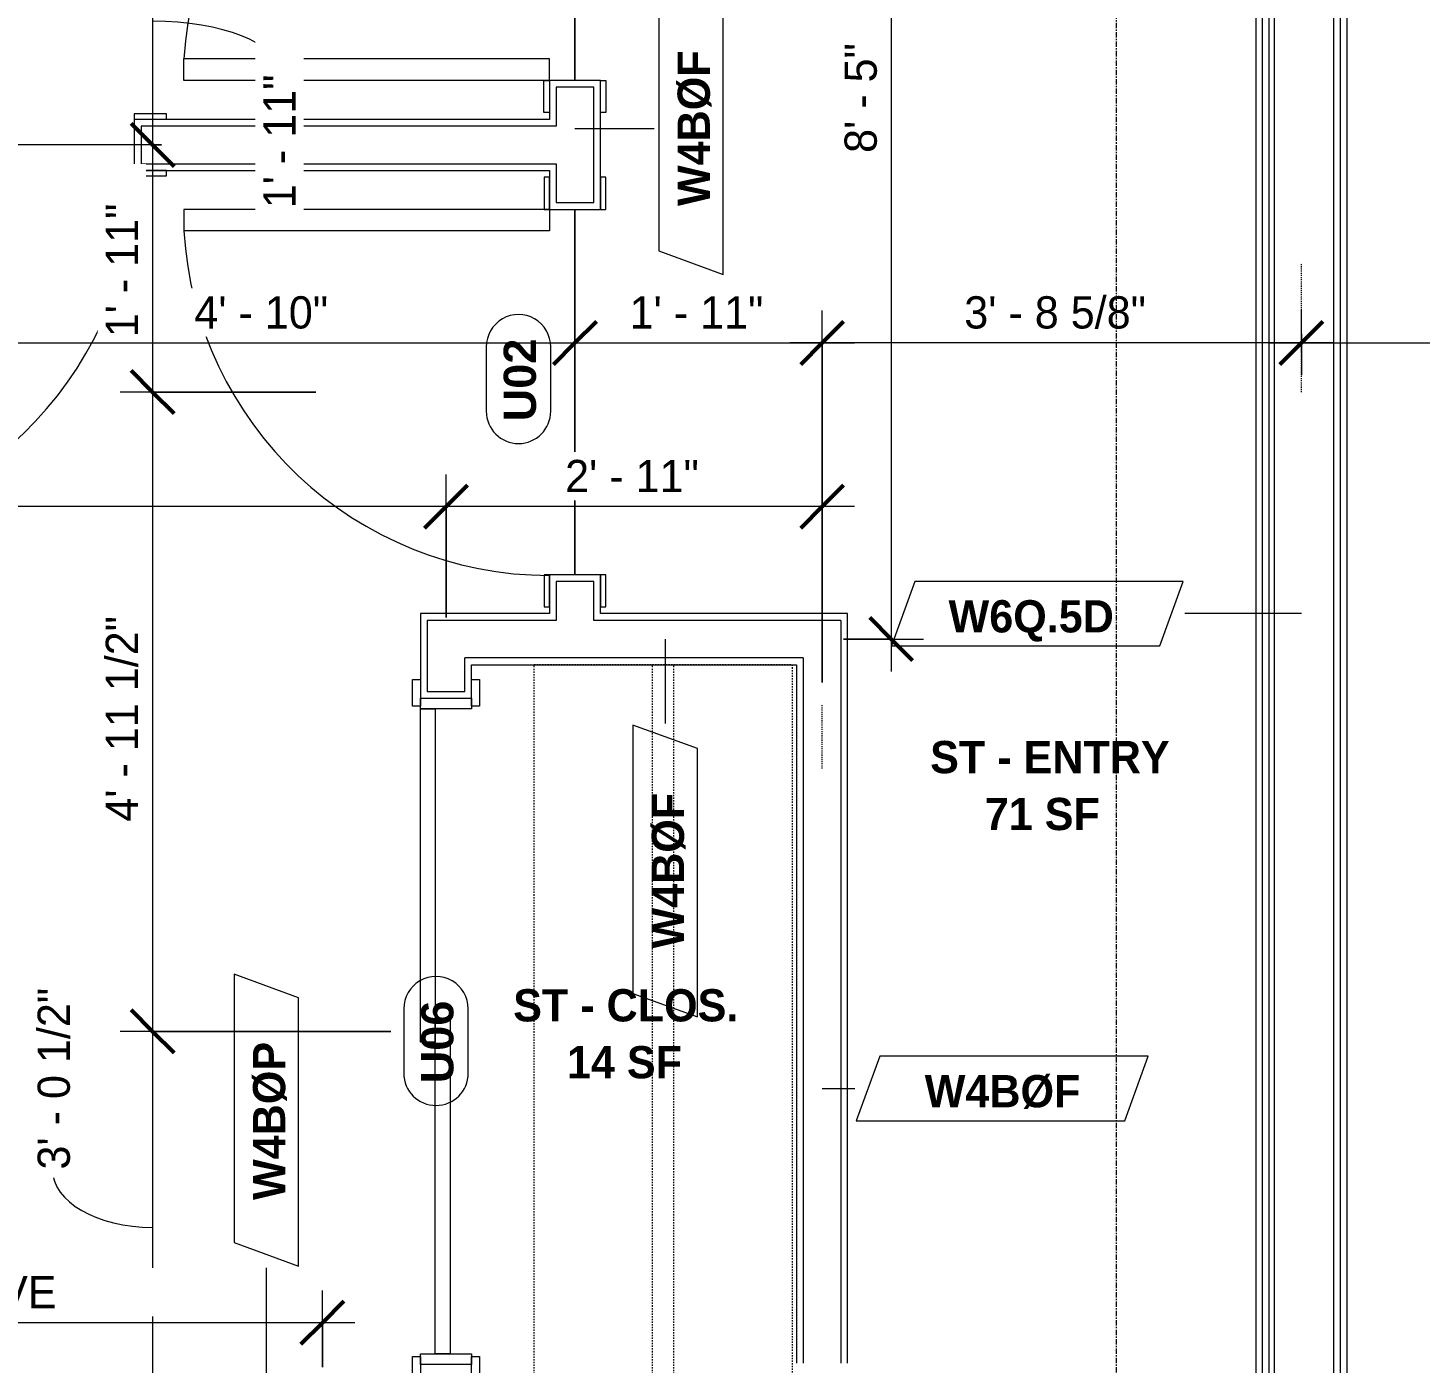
# Model space of a CAD drawing. Header units: inches. Extents: x -4058 to -1781, y 9814 to 12264.
# Drawn here: x -3255.6 to -3126.1, y 10187.7 to 10311.9 of the extents above; entities that cross this region are included whole.
import ezdxf

# ---------------------------------------------------------------- set-up
doc = ezdxf.new("R2010")
doc.units = ezdxf.units.IN
doc.header["$MEASUREMENT"] = 0
for name, pattern in [('Dash', [0.25, 0.125, -0.125]), ('Dash 3_32_', [0.1875, 0.09375, -0.09375]), ('Grid Line 1_2_', [0.875, 0.5, -0.125, 0.125, -0.125])]:
    doc.linetypes.add(name, pattern=pattern)
for name, color, linetype, lineweight in [('0-1', 7, 'Continuous', 5), ('A-ANNO-DIMS', 211, 'Continuous', 9), ('A-ANNO-DIMS-32', 211, 'Continuous', 9), ('A-AREA-IDEN', 2, 'Continuous', 9), ('A-DETL-1', 90, 'Dash 3_32_', 9), ('A-DOOR-2', 31, 'Continuous', 9), ('A-DOOR-FRAM', 31, 'Continuous', 9), ('A-DOOR-IDEN', 31, 'Continuous', 9), ('A-FLOR-2', 192, 'Continuous', 9), ('A-WALL-1', 7, 'Continuous', 9), ('A-WALL-2', 113, 'Continuous', 9), ('A-WALL-IDEN', 211, 'Continuous', 9), ('I-WALL-3', 7, 'Continuous', 9), ('Q-CASE', 31, 'Continuous', 9), ('Q-CASE-HDLN', 31, 'Dash', 9), ('S-GRID-1', 1, 'Grid Line 1_2_', 9)]:
    doc.layers.add(name, color=color, linetype=linetype, lineweight=lineweight)
doc.styles.add('Arial_B', font='arialbd.ttf', dxfattribs={"height": 3})
doc.styles.add('Century Gothic', font='ufonts.com_century-gothic.ttf', dxfattribs={"height": 3})
doc.styles.add('Century Gothic_B_1', font='GOTHICB.TTF', dxfattribs={"height": 3})
doc.dimstyles.new('MARKETING_DIMENSION', dxfattribs={"dimscale": 12, "dimtxt": 3.132505, "dimasz": 0.333333, "dimexe": 0.25, "dimexo": 0.166667, "dimgap": 0.041667, "dimtad": 1, "dimdec": 4, "dimrnd": 0.0625, "dimzin": 3, "dimdsep": 46, "dimlunit": 4, "dimtxsty": 'Century Gothic', "dimblk1": 'OBLIQUE', "dimblk2": 'OBLIQUE', "dimsah": 1, "dimcen": 0.09, "dimdle": 0.25, "dimazin": 0, "dimtfac": 1, "dimtdec": 4, "dimtix": 1, "dimtmove": 0, "dimatfit": 3, "dimfxl": 1, "dimtvp": 1, "dimtfill": 1, "dimfrac": 2, "dimtolj": 1, "dimtzin": 0, "dimarcsym": 2})
doc.dimstyles.new('THE_DIMENSION_STRING', dxfattribs={"dimscale": 12, "dimtxt": 3.132505, "dimasz": 0.333333, "dimexe": 0.25, "dimexo": 0.166667, "dimgap": 0.041667, "dimtad": 1, "dimdec": 4, "dimrnd": 0.0625, "dimzin": 3, "dimdsep": 46, "dimlunit": 4, "dimtxsty": 'Century Gothic', "dimblk1": 'OBLIQUE', "dimblk2": 'OBLIQUE', "dimsah": 1, "dimcen": 0.09, "dimdle": 0.25, "dimazin": 0, "dimtfac": 1, "dimtdec": 4, "dimtix": 1, "dimtmove": 0, "dimatfit": 3, "dimfxl": 1, "dimtvp": 1, "dimtfill": 1, "dimfrac": 2, "dimtolj": 1, "dimtzin": 0, "dimarcsym": 2})
doc.dimstyles.new('THE_DIMENSION_STRING_1', dxfattribs={"dimscale": 12, "dimtxt": 3.132505, "dimasz": 0.333333, "dimexe": 0.25, "dimexo": 0.166667, "dimgap": 0.041667, "dimtad": 1, "dimdec": 4, "dimrnd": 0.0625, "dimzin": 3, "dimdsep": 46, "dimlunit": 4, "dimtxsty": 'Century Gothic', "dimblk1": 'OBLIQUE', "dimblk2": 'OBLIQUE', "dimsah": 1, "dimcen": 0.09, "dimdle": 0.25, "dimazin": 0, "dimtfac": 1, "dimtdec": 4, "dimtix": 1, "dimtmove": 1, "dimatfit": 3, "dimfxl": 1, "dimtvp": 1, "dimtfill": 1, "dimfrac": 2, "dimtolj": 1, "dimtzin": 0, "dimarcsym": 2})
doc.dimstyles.new('THE_DIMENSION_STRING_2', dxfattribs={"dimscale": 12, "dimtxt": 3.132505, "dimasz": 0.333333, "dimexe": 0.25, "dimexo": 0.166667, "dimgap": 0.041667, "dimtad": 1, "dimdec": 4, "dimrnd": 0.0625, "dimzin": 3, "dimdsep": 46, "dimlunit": 4, "dimtxsty": 'Century Gothic', "dimblk1": 'OBLIQUE', "dimblk2": 'OBLIQUE', "dimsah": 1, "dimcen": 0.09, "dimdle": 0.25, "dimazin": 0, "dimtfac": 1, "dimtdec": 4, "dimtix": 1, "dimtmove": 0, "dimatfit": 3, "dimfxl": 1, "dimtvp": 1, "dimtfill": 1, "dimfrac": 2, "dimtolj": 1, "dimtzin": 0, "dimarcsym": 2})
doc.dimstyles.new('THE_DIMENSION_STRING_3', dxfattribs={"dimscale": 12, "dimtxt": 3.132505, "dimasz": 0.333333, "dimexe": 0.25, "dimexo": 0.166667, "dimgap": 0.041667, "dimtad": 1, "dimdec": 4, "dimrnd": 0.0625, "dimzin": 3, "dimdsep": 46, "dimlunit": 4, "dimtxsty": 'Century Gothic', "dimblk1": 'OBLIQUE', "dimblk2": 'OBLIQUE', "dimsah": 1, "dimcen": 0.09, "dimdle": 0.25, "dimazin": 0, "dimtfac": 1, "dimtdec": 4, "dimtix": 1, "dimtmove": 0, "dimatfit": 3, "dimfxl": 1, "dimtvp": 1, "dimtfill": 1, "dimfrac": 2, "dimtolj": 1, "dimtzin": 0, "dimarcsym": 2})

# ---------------------------------------------------------------- blocks, each defined once
blk = doc.blocks.new('CTR - 1st Phase - Common Walls_rvt-1-UNIT PLANS - 1ST FLOOR')
at = {"layer": 'A-WALL-1'}
for p, q in [((-3140.75, 10017.09), (-3140.75, 10356.04)), ((-3140.12, 10017.09), (-3140.12, 10356.04)), ((-3139.62, 10017.09), (-3139.62, 10356.04)), ((-3134.12, 10017.09), (-3134.12, 10356.04)), ((-3133.5, 10017.09), (-3133.5, 10356.04))]:
    blk.add_line(p, q, dxfattribs=at)
at = {"layer": 'I-WALL-3'}
for p, q in [((-3141.37, 10355.41), (-3141.37, 10017.09)), ((-3132.87, 10017.09), (-3132.87, 10355.41))]:
    blk.add_line(p, q, dxfattribs=at)
blk = doc.blocks.new('SLIDING - FLUSH - SLIDING - FLUSH - 5-0 x 6-8-3203586-UNIT PLANS - 1ST FLOOR')
at = {"layer": 'A-DOOR-2'}
for p, q in [((-32.75, 3.25), (-30.25, 3.25)), ((-32.75, 2.5), (-32.75, 3.25)), ((-30.25, 3.25), (-30.25, 2.5)), ((30.25, 3.25), (32.75, 3.25)), ((30.25, 2.5), (30.25, 3.25)), ((32.75, 3.25), (32.75, 2.5)), ((-30.25, 2.5), (-32.75, 2.5)), ((32.75, 2.5), (30.25, 2.5)), ((-1, -0.88), (-1, 0.5)), ((-1, 0.5), (30, 0.5)), ((30, 0.5), (30, -0.88)), ((-30, -2.25), (-30, -0.88)), ((-30, -0.88), (1, -0.88)), ((30, -0.88), (-1, -0.88)), ((1, -0.88), (1, -2.25)), ((-32.75, -2.25), (-30.25, -2.25)), ((-32.75, -3), (-32.75, -2.25)), ((-30.25, -2.25), (-30.25, -3)), ((1, -2.25), (-30, -2.25)), ((30.25, -2.25), (32.75, -2.25)), ((30.25, -3), (30.25, -2.25)), ((32.75, -2.25), (32.75, -3)), ((-30.25, -3), (-32.75, -3)), ((32.75, -3), (30.25, -3))]:
    blk.add_line(p, q, dxfattribs=at)
at = {"layer": 'A-DOOR-FRAM'}
for p, q in [((-31, -2.25), (-31, 2.5)), ((-31, 2.5), (-30, 2.5)), ((-30, 2.5), (-30, -2.25)), ((30, 2.5), (31, 2.5)), ((30, -2.25), (30, 2.5)), ((31, 2.5), (31, -2.25)), ((-30, -2.25), (-31, -2.25)), ((31, -2.25), (30, -2.25))]:
    blk.add_line(p, q, dxfattribs=at)
blk = doc.blocks.new('SWING - SINGLE - FLUSH - SWING - FLUSH - 2-10 x 6-8 - PRIVACY-4202128-UNIT PLANS - 1ST FLOOR')
at = {"layer": 'A-DOOR-2'}
for p, q in [((15, 2.37), (15, 36.38)), ((17, 36.38), (15, 36.38)), ((17, 2.37), (17, 36.38)), ((-17, 2.87), (-20, 2.87)), ((-20, 2.87), (-20, 2.37)), ((-17, 2.37), (-17, 2.87)), ((20, 2.87), (17, 2.87)), ((17, 2.87), (17, 2.37)), ((20, 2.37), (20, 2.87)), ((-20, 2.37), (-17, 2.37)), ((17, 2.37), (15, 2.37)), ((17, 2.37), (20, 2.37)), ((-17, -2.38), (-20, -2.38)), ((-20, -2.38), (-20, -2.88)), ((-17, -2.88), (-17, -2.38)), ((20, -2.38), (17, -2.38)), ((17, -2.38), (17, -2.88)), ((20, -2.88), (20, -2.38)), ((-20, -2.88), (-17, -2.88)), ((17, -2.88), (20, -2.88))]:
    blk.add_line(p, q, dxfattribs=at)
blk.add_arc((17, 2.37), 34.07, 93.3657, 180, dxfattribs=at)
blk = doc.blocks.new('OD_CW_Closet - OD_CW_Closet-3786599-UNIT PLANS - 1ST FLOOR')
at = {"layer": 'Q-CASE-HDLN'}
for p, q in [((0.74, -24), (0.74, 0)), ((0.74, 0), (68.99, 0)), ((68.99, 0), (68.99, -24)), ((0.74, -11), (68.99, -11)), ((0.74, -13), (68.99, -13)), ((68.99, -24), (0.74, -24))]:
    blk.add_line(p, q, dxfattribs=at)
blk = doc.blocks.new('SWING - SINGLE - FLUSH - SWING - FLUSH - 2-10 x 6-8 - PRIVACY-4202129-UNIT PLANS - 1ST FLOOR')
at = {"layer": 'A-DOOR-2'}
for p, q in [((15, 2.37), (15, 36.38)), ((17, 36.38), (15, 36.38)), ((17, 2.37), (17, 36.38)), ((-17, 2.87), (-20, 2.87)), ((-20, 2.87), (-20, 2.37)), ((-17, 2.37), (-17, 2.87)), ((20, 2.87), (17, 2.87)), ((17, 2.87), (17, 2.37)), ((20, 2.37), (20, 2.87)), ((-20, 2.37), (-17, 2.37)), ((17, 2.37), (15, 2.37)), ((17, 2.37), (20, 2.37)), ((-17, -2.38), (-20, -2.38)), ((-20, -2.38), (-20, -2.88)), ((-17, -2.88), (-17, -2.38)), ((20, -2.38), (17, -2.38)), ((17, -2.38), (17, -2.88)), ((20, -2.88), (20, -2.38)), ((-20, -2.88), (-17, -2.88)), ((17, -2.88), (20, -2.88))]:
    blk.add_line(p, q, dxfattribs=at)
blk.add_arc((17, 2.37), 34.07, 93.3657, 180, dxfattribs=at)
blk = doc.blocks.new('SWING - SINGLE - FLUSH - SWING - FLUSH - 2-10 x 6-8 - PRIVACY-4202132-UNIT PLANS - 1ST FLOOR')
at = {"layer": 'A-DOOR-2'}
for p, q in [((-20, 2.37), (-20, 2.87)), ((-20, 2.87), (-17, 2.87)), ((-17, 2.87), (-17, 2.37)), ((17, 2.37), (17, 2.87)), ((17, 2.87), (20, 2.87)), ((20, 2.87), (20, 2.37)), ((-17, 2.37), (-20, 2.37)), ((20, 2.37), (17, 2.37)), ((-20, -2.38), (-17, -2.38)), ((-20, -2.88), (-20, -2.38)), ((-17, -2.38), (-17, -2.88)), ((15, -2.38), (15, -36.38)), ((17, -2.38), (15, -2.38)), ((17, -2.38), (17, -36.38)), ((17, -2.38), (20, -2.38)), ((17, -2.88), (17, -2.38)), ((20, -2.38), (20, -2.88)), ((-17, -2.88), (-20, -2.88)), ((20, -2.88), (17, -2.88)), ((17, -36.38), (15, -36.38))]:
    blk.add_line(p, q, dxfattribs=at)
blk.add_arc((17, -2.38), 34.07, 180, 266.6343, dxfattribs=at)
blk = doc.blocks.new('DIMBLOCK34-UNIT PLANS - 1ST FLOOR')
at = {"layer": 'A-ANNO-DIMS-32', "lineweight": 50}
for p, q in [((-3244.03, 10324.04), (-3246.03, 10326.04)), ((-3244.03, 10324.04), (-3242.03, 10322.04)), ((-3244.03, 10301.04), (-3246.03, 10303.04)), ((-3244.03, 10301.04), (-3242.03, 10299.04))]:
    blk.add_line(p, q, dxfattribs=at)
at = {"layer": 'A-ANNO-DIMS-32'}
for p, q in [((-3226.78, 10324.04), (-3247.03, 10324.04)), ((-3244.03, 10324.04), (-3244.03, 10301.04)), ((-3244.03, 10324.04), (-3226.78, 10324.04)), ((-3243.2, 10301.04), (-3247.03, 10301.04)), ((-3244.03, 10301.04), (-3243.2, 10301.04))]:
    blk.add_line(p, q, dxfattribs=at)
blk.add_ellipse((-3244.03, 10307.96), major_axis=(11.7, 0), ratio=0.391161, start_param=0, end_param=1.570796, dxfattribs=at)
at = {"layer": 'A-ANNO-DIMS-32', "color": 0, "insert": (-3233.72, 10295.14), "char_height": 3, "width": 15.394, "attachment_point": 1, "rotation": 90, "line_spacing_factor": 0.984502, "style": 'Century Gothic', "bg_fill": 3, "box_fill_scale": 1.25, "bg_fill_color": 256, "bg_fill_true_color": 13158600, "bg_fill_transparency": 0}
blk.add_mtext('1\' - 11"', dxfattribs=at)
blk = doc.blocks.new('_Oblique')
at = {"color": 0, "linetype": 'ByBlock', "lineweight": -2}
blk.add_line((-0.5, -0.5), (0.5, 0.5), dxfattribs=at)
blk = doc.blocks.new('DIMBLOCK35-UNIT PLANS - 1ST FLOOR')
at = {"layer": 'A-ANNO-DIMS-32', "lineweight": 50}
for p, q in [((-3244.03, 10301.04), (-3246.03, 10303.04)), ((-3244.03, 10301.04), (-3242.03, 10299.04)), ((-3244.03, 10278.04), (-3246.03, 10280.04)), ((-3244.03, 10278.04), (-3242.03, 10276.04))]:
    blk.add_line(p, q, dxfattribs=at)
at = {"layer": 'A-ANNO-DIMS-32'}
for p, q in [((-3243.2, 10301.04), (-3247.03, 10301.04)), ((-3244.03, 10301.04), (-3244.03, 10278.04)), ((-3244.03, 10301.04), (-3243.2, 10301.04)), ((-3228.82, 10278.04), (-3247.03, 10278.04)), ((-3244.03, 10278.04), (-3228.82, 10278.04))]:
    blk.add_line(p, q, dxfattribs=at)
at = {"layer": 'A-ANNO-DIMS-32', "color": 0, "insert": (-3248.38, 10283.13), "char_height": 3, "width": 15.394, "attachment_point": 1, "rotation": 90, "line_spacing_factor": 0.984502, "style": 'Century Gothic', "bg_fill": 3, "box_fill_scale": 1.25, "bg_fill_color": 256, "bg_fill_true_color": 13158600, "bg_fill_transparency": 0}
blk.add_mtext('1\' - 11"', dxfattribs=at)
blk = doc.blocks.new('DIMBLOCK36-UNIT PLANS - 1ST FLOOR')
at = {"layer": 'A-ANNO-DIMS-32', "lineweight": 50}
for p, q in [((-3244.03, 10278.04), (-3246.03, 10280.04)), ((-3244.03, 10278.04), (-3242.03, 10276.04)), ((-3244.03, 10218.54), (-3246.03, 10220.54)), ((-3244.03, 10218.54), (-3242.03, 10216.54))]:
    blk.add_line(p, q, dxfattribs=at)
at = {"layer": 'A-ANNO-DIMS-32'}
for p, q in [((-3228.82, 10278.04), (-3247.03, 10278.04)), ((-3244.03, 10278.04), (-3244.03, 10218.54)), ((-3244.03, 10278.04), (-3228.82, 10278.04)), ((-3221.85, 10218.54), (-3247.03, 10218.54)), ((-3244.03, 10218.54), (-3221.85, 10218.54))]:
    blk.add_line(p, q, dxfattribs=at)
at = {"layer": 'A-ANNO-DIMS-32', "color": 0, "insert": (-3248.38, 10238.05), "char_height": 3, "width": 24.5827, "attachment_point": 1, "rotation": 90, "line_spacing_factor": 0.984502, "style": 'Century Gothic', "bg_fill": 3, "box_fill_scale": 1.25, "bg_fill_color": 256, "bg_fill_true_color": 13158600, "bg_fill_transparency": 0}
blk.add_mtext('4\' - 11 1/2"', dxfattribs=at)
blk = doc.blocks.new('DIMBLOCK37-UNIT PLANS - 1ST FLOOR')
at = {"layer": 'A-ANNO-DIMS-32', "lineweight": 50}
for p, q in [((-3244.03, 10218.54), (-3246.03, 10220.54)), ((-3244.03, 10218.54), (-3242.03, 10216.54)), ((-3244.03, 10182.04), (-3246.03, 10184.04)), ((-3244.03, 10182.04), (-3242.03, 10180.04))]:
    blk.add_line(p, q, dxfattribs=at)
at = {"layer": 'A-ANNO-DIMS-32'}
for p, q in [((-3221.85, 10218.54), (-3247.03, 10218.54)), ((-3244.03, 10218.54), (-3244.03, 10182.04)), ((-3244.03, 10218.54), (-3221.85, 10218.54)), ((-3243.2, 10182.04), (-3247.03, 10182.04)), ((-3244.03, 10182.04), (-3243.2, 10182.04))]:
    blk.add_line(p, q, dxfattribs=at)
blk.add_ellipse((-3244.03, 10205.68), major_axis=(9.31, 0), ratio=0.579435, start_param=3.141593, end_param=4.712389, dxfattribs=at)
at = {"layer": 'A-ANNO-DIMS-32', "color": 0, "insert": (-3254.72, 10205.68), "char_height": 3, "width": 21.7784, "attachment_point": 1, "rotation": 90, "line_spacing_factor": 0.984502, "style": 'Century Gothic', "bg_fill": 3, "box_fill_scale": 1.25, "bg_fill_color": 256, "bg_fill_true_color": 13158600, "bg_fill_transparency": 0}
blk.add_mtext('3\' - 0 1/2"', dxfattribs=at)
blk = doc.blocks.new('DIMBLOCK55-UNIT PLANS - 1ST FLOOR')
at = {"layer": 'A-ANNO-DIMS-32'}
for p, q in [((-3262.72, 10292.05), (-3262.72, 10279.61)), ((-3262.72, 10282.61), (-3262.72, 10292.05)), ((-3204.72, 10283.44), (-3204.72, 10279.61)), ((-3204.72, 10282.61), (-3204.72, 10283.44)), ((-3262.72, 10282.61), (-3204.72, 10282.61))]:
    blk.add_line(p, q, dxfattribs=at)
at = {"layer": 'A-ANNO-DIMS-32', "lineweight": 50}
for p, q in [((-3262.72, 10282.61), (-3260.72, 10284.61)), ((-3204.72, 10282.61), (-3202.72, 10284.61)), ((-3262.72, 10282.61), (-3264.72, 10280.61)), ((-3204.72, 10282.61), (-3206.72, 10280.61))]:
    blk.add_line(p, q, dxfattribs=at)
at = {"layer": 'A-ANNO-DIMS-32', "color": 0, "insert": (-3240.14, 10286.95), "char_height": 3, "width": 15.394, "attachment_point": 1, "line_spacing_factor": 0.984502, "style": 'Century Gothic', "bg_fill": 3, "box_fill_scale": 1.25, "bg_fill_color": 256, "bg_fill_true_color": 13158600, "bg_fill_transparency": 0}
blk.add_mtext('4\' - 10"', dxfattribs=at)
blk = doc.blocks.new('DIMBLOCK56-UNIT PLANS - 1ST FLOOR')
at = {"layer": 'A-ANNO-DIMS-32'}
for p, q in [((-3181.72, 10257.04), (-3181.72, 10285.61)), ((-3204.72, 10283.44), (-3204.72, 10279.61)), ((-3204.72, 10282.61), (-3204.72, 10283.44)), ((-3204.72, 10282.61), (-3178.72, 10282.61)), ((-3181.72, 10282.61), (-3181.72, 10257.04))]:
    blk.add_line(p, q, dxfattribs=at)
at = {"layer": 'A-ANNO-DIMS-32', "lineweight": 50}
for p, q in [((-3204.72, 10282.61), (-3202.72, 10284.61)), ((-3181.72, 10282.61), (-3179.72, 10284.61)), ((-3204.72, 10282.61), (-3206.72, 10280.61)), ((-3181.72, 10282.61), (-3183.72, 10280.61))]:
    blk.add_line(p, q, dxfattribs=at)
at = {"layer": 'A-ANNO-DIMS-32', "color": 0, "insert": (-3199.64, 10286.95), "char_height": 3, "width": 15.394, "attachment_point": 1, "line_spacing_factor": 0.984502, "style": 'Century Gothic', "bg_fill": 3, "box_fill_scale": 1.25, "bg_fill_color": 256, "bg_fill_true_color": 13158600, "bg_fill_transparency": 0}
blk.add_mtext('1\' - 11"', dxfattribs=at)
blk = doc.blocks.new('Wall Tag - Arch Wall-3956453-UNIT PLANS - 1ST FLOOR')
at = {"layer": 'A-WALL-IDEN'}
for p, q in [((-0.3561, 0.0937), (-0.4244, -0.0937)), ((0.4244, 0.0937), (-0.3561, 0.0937)), ((0.3561, -0.0937), (0.4244, 0.0937)), ((-0.4244, -0.0937), (0.3561, -0.0937))]:
    blk.add_line(p, q, dxfattribs=at)
blk = doc.blocks.new('Door Tag - Type Mark-2601225-UNIT PLANS - 1ST FLOOR')
at = {"layer": 'A-DOOR-IDEN'}
for p, q in [((0.09375, 0.09375), (-0.09375, 0.09375)), ((-0.09375, -0.09375), (0.09375, -0.09375))]:
    blk.add_line(p, q, dxfattribs=at)
for centre, start, end in [((-0.09375, 0), 90, 270), ((0.09375, 0), 270, 90)]:
    blk.add_arc(centre, 0.09375, start, end, dxfattribs=at)
blk = doc.blocks.new('DIMBLOCK406-UNIT PLANS - 1ST FLOOR')
at = {"layer": 'A-ANNO-DIMS-32'}
for p, q in [((-3092.52, 10250.99), (-3092.52, 10285.61)), ((-3137.12, 10283.44), (-3137.12, 10279.61)), ((-3137.12, 10282.61), (-3137.12, 10283.44)), ((-3140.12, 10282.61), (-3089.52, 10282.61)), ((-3092.52, 10282.61), (-3092.52, 10250.99))]:
    blk.add_line(p, q, dxfattribs=at)
at = {"layer": 'A-ANNO-DIMS-32', "lineweight": 50}
for p, q in [((-3137.12, 10282.61), (-3135.12, 10284.61)), ((-3092.52, 10282.61), (-3090.52, 10284.61)), ((-3137.12, 10282.61), (-3139.12, 10280.61)), ((-3092.52, 10282.61), (-3094.52, 10280.61))]:
    blk.add_line(p, q, dxfattribs=at)
at = {"layer": 'A-ANNO-DIMS-32', "color": 0, "insert": (-3123.9, 10286.95), "char_height": 3, "width": 21.7784, "attachment_point": 1, "line_spacing_factor": 0.984502, "style": 'Century Gothic', "bg_fill": 3, "box_fill_scale": 1.25, "bg_fill_color": 256, "bg_fill_true_color": 13158600, "bg_fill_transparency": 0}
blk.add_mtext('3\' - 8 5/8"', dxfattribs=at)
blk = doc.blocks.new('DIMBLOCK410-UNIT PLANS - 1ST FLOOR')
at = {"layer": 'A-ANNO-DIMS-32'}
for p, q in [((-3181.72, 10250.99), (-3181.72, 10285.61)), ((-3137.12, 10281.78), (-3137.12, 10285.61)), ((-3134.12, 10282.61), (-3184.72, 10282.61)), ((-3181.72, 10282.61), (-3181.72, 10250.99)), ((-3137.12, 10282.61), (-3137.12, 10281.78))]:
    blk.add_line(p, q, dxfattribs=at)
at = {"layer": 'A-ANNO-DIMS-32', "lineweight": 50}
for p, q in [((-3181.72, 10282.61), (-3179.72, 10284.61)), ((-3137.12, 10282.61), (-3135.12, 10284.61)), ((-3181.72, 10282.61), (-3183.72, 10280.61)), ((-3137.12, 10282.61), (-3139.12, 10280.61))]:
    blk.add_line(p, q, dxfattribs=at)
at = {"layer": 'A-ANNO-DIMS-32', "color": 0, "insert": (-3168.5, 10286.95), "char_height": 3, "width": 21.7784, "attachment_point": 1, "line_spacing_factor": 0.984502, "style": 'Century Gothic', "bg_fill": 3, "box_fill_scale": 1.25, "bg_fill_color": 256, "bg_fill_true_color": 13158600, "bg_fill_transparency": 0}
blk.add_mtext('3\' - 8 5/8"', dxfattribs=at)
blk = doc.blocks.new('DIMBLOCK693-UNIT PLANS - 1ST FLOOR')
at = {"layer": 'A-ANNO-DIMS-32', "lineweight": 50}
for p, q in [((-3175.3, 10356.04), (-3177.3, 10358.04)), ((-3175.3, 10356.04), (-3173.3, 10354.04)), ((-3175.3, 10255.04), (-3177.3, 10257.04)), ((-3175.3, 10255.04), (-3173.3, 10253.04))]:
    blk.add_line(p, q, dxfattribs=at)
at = {"layer": 'A-ANNO-DIMS-32'}
for p, q in [((-3175.3, 10359.04), (-3175.3, 10252.04)), ((-3190.72, 10356.04), (-3172.3, 10356.04)), ((-3175.3, 10356.04), (-3190.72, 10356.04)), ((-3179.72, 10255.04), (-3172.3, 10255.04)), ((-3175.3, 10255.04), (-3179.72, 10255.04))]:
    blk.add_line(p, q, dxfattribs=at)
at = {"layer": 'A-ANNO-DIMS-32', "color": 0, "insert": (-3179.64, 10300.29), "char_height": 3, "width": 12.5897, "attachment_point": 1, "rotation": 90, "line_spacing_factor": 0.984502, "style": 'Century Gothic', "bg_fill": 3, "box_fill_scale": 1.25, "bg_fill_color": 256, "bg_fill_true_color": 13158600, "bg_fill_transparency": 0}
blk.add_mtext('8\' - 5"', dxfattribs=at)
blk = doc.blocks.new('DIMBLOCK1337-UNIT PLANS - 1ST FLOOR')
at = {"layer": 'A-ANNO-DIMS-32'}
for p, q in [((-3216.72, 10257.04), (-3216.72, 10270.37)), ((-3181.72, 10257.04), (-3181.72, 10270.37)), ((-3178.72, 10267.37), (-3216.72, 10267.37)), ((-3216.72, 10267.37), (-3216.72, 10257.04)), ((-3181.72, 10267.37), (-3181.72, 10257.04))]:
    blk.add_line(p, q, dxfattribs=at)
at = {"layer": 'A-ANNO-DIMS-32', "lineweight": 50}
for p, q in [((-3216.72, 10267.37), (-3214.72, 10269.37)), ((-3181.72, 10267.37), (-3179.72, 10269.37)), ((-3216.72, 10267.37), (-3218.72, 10265.37)), ((-3181.72, 10267.37), (-3183.72, 10265.37))]:
    blk.add_line(p, q, dxfattribs=at)
at = {"layer": 'A-ANNO-DIMS-32', "color": 0, "insert": (-3205.64, 10271.72), "char_height": 3, "width": 15.394, "attachment_point": 1, "line_spacing_factor": 0.984502, "style": 'Century Gothic', "bg_fill": 3, "box_fill_scale": 1.25, "bg_fill_color": 256, "bg_fill_true_color": 13158600, "bg_fill_transparency": 0}
blk.add_mtext('2\' - 11"', dxfattribs=at)
blk = doc.blocks.new('DIMBLOCK1338-UNIT PLANS - 1ST FLOOR')
at = {"layer": 'A-ANNO-DIMS-32'}
for p, q in [((-3338.72, 10266.54), (-3338.72, 10270.37)), ((-3216.72, 10257.04), (-3216.72, 10270.37)), ((-3216.72, 10267.37), (-3341.72, 10267.37)), ((-3338.72, 10267.37), (-3338.72, 10266.54)), ((-3216.72, 10267.37), (-3216.72, 10257.04))]:
    blk.add_line(p, q, dxfattribs=at)
at = {"layer": 'A-ANNO-DIMS-32', "lineweight": 50}
for p, q in [((-3338.72, 10267.37), (-3336.72, 10269.37)), ((-3216.72, 10267.37), (-3214.72, 10269.37)), ((-3338.72, 10267.37), (-3340.72, 10265.37)), ((-3216.72, 10267.37), (-3218.72, 10265.37))]:
    blk.add_line(p, q, dxfattribs=at)
at = {"layer": 'A-ANNO-DIMS-32', "color": 0, "insert": (-3284.14, 10271.72), "char_height": 3, "width": 15.394, "attachment_point": 1, "line_spacing_factor": 0.984502, "style": 'Century Gothic', "bg_fill": 3, "box_fill_scale": 1.25, "bg_fill_color": 256, "bg_fill_true_color": 13158600, "bg_fill_transparency": 0}
blk.add_mtext('10\' - 2"', dxfattribs=at)
blk = doc.blocks.new('DIMBLOCK1360-UNIT PLANS - 1ST FLOOR')
at = {"layer": 'A-ANNO-DIMS-32'}
for p, q in [((-3334.29, 10188.54), (-3334.29, 10194.42)), ((-3228.22, 10187.29), (-3228.22, 10194.42)), ((-3225.22, 10191.42), (-3337.29, 10191.42)), ((-3334.29, 10191.42), (-3334.29, 10188.54)), ((-3228.22, 10191.42), (-3228.22, 10187.29))]:
    blk.add_line(p, q, dxfattribs=at)
at = {"layer": 'A-ANNO-DIMS-32', "lineweight": 50}
for p, q in [((-3334.29, 10191.42), (-3332.29, 10193.42)), ((-3228.22, 10191.42), (-3226.22, 10193.42)), ((-3334.29, 10191.42), (-3336.29, 10189.42)), ((-3228.22, 10191.42), (-3230.22, 10189.42))]:
    blk.add_line(p, q, dxfattribs=at)
at = {"layer": 'A-ANNO-DIMS-32', "color": 0, "insert": (-3307.58, 10195.76), "char_height": 3, "width": 63.1871, "attachment_point": 1, "line_spacing_factor": 0.984502, "style": 'Century Gothic', "bg_fill": 3, "box_fill_scale": 1.25, "bg_fill_color": 256, "bg_fill_true_color": 13158600, "bg_fill_transparency": 0}
blk.add_mtext('OPEN CLERESTORY ABOVE', dxfattribs=at)

msp = doc.modelspace()

# ---------------------------------------------------------------- linework, layer by layer
at = {"layer": 'A-DETL-1'}
for p, q in [((-3137.12374, 10278.0394), (-3137.12374, 10290.0394)), ((-3137.12374, 10278.0394), (-3137.12374, 10290.0394)), ((-3181.72374, 10242.9894), (-3181.72374, 10248.9894))]:
    msp.add_line(p, q, dxfattribs=at)
at = {"layer": 'A-FLOR-2'}
for p, q in [((-3204.72374, 10341.0394), (-3204.72374, 10307.0394)), ((-3204.72374, 10307.0394), (-3204.72374, 10341.0394)), ((-3245.72374, 10301.0394), (-3279.72374, 10301.0394)), ((-3204.72374, 10295.0394), (-3204.72374, 10261.0394)), ((-3204.72374, 10261.0394), (-3204.72374, 10295.0394))]:
    msp.add_line(p, q, dxfattribs=at)
at = {"layer": 'A-WALL-2'}
for p, q in [((-3207.09874, 10307.0394), (-3207.09874, 10303.4144)), ((-3202.34874, 10307.0394), (-3207.09874, 10307.0394)), ((-3206.47374, 10306.4144), (-3206.47374, 10302.7894)), ((-3202.97374, 10306.4144), (-3206.47374, 10306.4144)), ((-3202.97374, 10295.6644), (-3202.97374, 10306.4144)), ((-3202.34874, 10295.0394), (-3202.34874, 10307.0394)), ((-3207.09874, 10303.4144), (-3245.72374, 10303.4144)), ((-3245.72374, 10303.4144), (-3245.72374, 10298.6644)), ((-3245.09874, 10302.7894), (-3245.09874, 10299.2894)), ((-3206.47374, 10302.7894), (-3245.09874, 10302.7894)), ((-3245.72374, 10298.6644), (-3207.09874, 10298.6644)), ((-3245.09874, 10299.2894), (-3206.47374, 10299.2894)), ((-3207.09874, 10298.6644), (-3207.09874, 10295.0394)), ((-3206.47374, 10299.2894), (-3206.47374, 10295.6644)), ((-3206.47374, 10295.6644), (-3202.97374, 10295.6644)), ((-3207.09874, 10295.0394), (-3202.34874, 10295.0394)), ((-3207.09874, 10261.0394), (-3207.09874, 10257.4144)), ((-3202.34874, 10261.0394), (-3207.09874, 10261.0394)), ((-3202.34874, 10257.4144), (-3202.34874, 10261.0394)), ((-3206.47374, 10260.4144), (-3206.47374, 10256.7894)), ((-3202.97374, 10260.4144), (-3206.47374, 10260.4144)), ((-3202.97374, 10256.7894), (-3202.97374, 10260.4144)), ((-3219.09874, 10257.4144), (-3219.09874, 10249.5394)), ((-3207.09874, 10257.4144), (-3219.09874, 10257.4144)), ((-3218.47374, 10256.7894), (-3218.47374, 10250.1644)), ((-3206.47374, 10256.7894), (-3218.47374, 10256.7894)), ((-3179.97374, 10256.7894), (-3202.97374, 10256.7894)), ((-3179.34874, 10257.4144), (-3202.34874, 10257.4144)), ((-3179.97374, 10256.7894), (-3179.97374, 10187.65981)), ((-3179.34874, 10187.65981), (-3179.34874, 10257.4144)), ((-3214.97374, 10250.1644), (-3214.97374, 10253.2894)), ((-3183.47374, 10253.2894), (-3214.97374, 10253.2894)), ((-3183.47374, 10253.2894), (-3183.47374, 10187.65981)), ((-3214.34874, 10249.5394), (-3214.34874, 10252.6644)), ((-3214.34874, 10252.6644), (-3184.09874, 10252.6644)), ((-3184.09874, 10252.6644), (-3184.09874, 10187.65981)), ((-3219.09874, 10249.5394), (-3214.34874, 10249.5394)), ((-3218.47374, 10250.1644), (-3214.97374, 10250.1644))]:
    msp.add_line(p, q, dxfattribs=at)
at = {"layer": 'A-WALL-IDEN'}
for p, q in [((-3204.72374, 10302.5618), (-3197.34182, 10302.5618)), ((-3137.12374, 10257.4169), (-3147.96689, 10257.4169)), ((-3181.72374, 10213.22307), (-3178.69441, 10213.22307))]:
    msp.add_line(p, q, dxfattribs=at)

# ---------------------------------------------------------------- block references
at = {"layer": '0-1'}
msp.add_blockref('CTR - 1st Phase - Common Walls_rvt-1-UNIT PLANS - 1ST FLOOR', (0, 0), dxfattribs=at)
at = {"layer": 'A-DOOR-2'}
for name, p, rotation in [('SWING - SINGLE - FLUSH - SWING - FLUSH - 2-10 x 6-8 - PRIVACY-4202132-UNIT PLANS - 1ST FLOOR', (-3204.72374, 10324.0394), 269.9999999999656), ('SWING - SINGLE - FLUSH - SWING - FLUSH - 2-10 x 6-8 - PRIVACY-4202129-UNIT PLANS - 1ST FLOOR', (-3262.72374, 10301.0394), 180), ('SWING - SINGLE - FLUSH - SWING - FLUSH - 2-10 x 6-8 - PRIVACY-4202128-UNIT PLANS - 1ST FLOOR', (-3204.72374, 10278.0394), 89.99999999996564), ('SLIDING - FLUSH - SLIDING - FLUSH - 5-0 x 6-8-3203586-UNIT PLANS - 1ST FLOOR', (-3216.84874, 10218.5394), 269.9999999999529)]:
    msp.add_blockref(name, p, dxfattribs=dict(at, rotation=rotation))
at = {"layer": 'A-WALL-IDEN', "xscale": 31.99999999999999, "yscale": 31.99999999999999, "zscale": 31.99999999999999, "rotation": 89.99999999999955}
for p in [(-3193.9238, 10302.5618), (-3196.32815, 10233.46454)]:
    msp.add_blockref('Wall Tag - Arch Wall-3956453-UNIT PLANS - 1ST FLOOR', p, dxfattribs=at)
at = {"layer": 'A-WALL-IDEN', "xscale": 31.99999999999999, "yscale": 31.99999999999999, "zscale": 31.99999999999999}
for p in [(-3161.6986, 10257.4169), (-3164.9627, 10213.22307)]:
    msp.add_blockref('Wall Tag - Arch Wall-3956453-UNIT PLANS - 1ST FLOOR', p, dxfattribs=at)
at = {"layer": 'Q-CASE', "rotation": 89.99999999997759}
msp.add_blockref('OD_CW_Closet - OD_CW_Closet-3786599-UNIT PLANS - 1ST FLOOR', (-3208.51241, 10183.67669), dxfattribs=at)

# ---------------------------------------------------------------- texts
at = {"layer": 'A-AREA-IDEN', "char_height": 3, "attachment_point": 1, "style": 'Century Gothic_B_1'}
for s, insert, width in [('ST - ENTRY', (-3171.67192, 10245.56489), 24.745), ('71 SF', (-3166.58846, 10240.26775), 12.423), ('ST - CLOS.', (-3210.46887, 10222.46312), 24.543), ('14 SF', (-3205.4673, 10217.16599), 12.423)]:
    msp.add_mtext(s, dxfattribs=dict(at, insert=insert, width=width))
at = {"layer": 'A-DOOR-IDEN', "insert": (-3219.03268, 10213.70954), "char_height": 3, "width": 9.393, "attachment_point": 1, "rotation": 90, "style": 'Arial_B'}
msp.add_mtext('U06', dxfattribs=at)
at = {"layer": 'A-WALL-IDEN', "char_height": 3, "width": 17.372, "attachment_point": 1, "rotation": 90, "style": 'Century Gothic_B_1'}
for insert in [(-3195.17134, 10295.34588), (-3197.57568, 10226.24861)]:
    msp.add_mtext('W4BØF', dxfattribs=dict(at, insert=insert))
at = {"layer": 'A-WALL-IDEN', "char_height": 3, "attachment_point": 1, "style": 'Century Gothic_B_1'}
for s, insert, width in [('W6Q.5D', (-3169.96019, 10258.66444), 19.897), ('W4BØF', (-3172.17862, 10214.47061), 17.372)]:
    msp.add_mtext(s, dxfattribs=dict(at, insert=insert, width=width))

# ---------------------------------------------------------------- next in the draw order: dimensions: what is measured, and where the dimension line sits
at = {"layer": 'A-ANNO-DIMS'}
dim = msp.add_linear_dim(base=(-3244.03188, 10301.0394), p1=(-3224.78422, 10324.0394), p2=(-3241.20345, 10301.0394), angle=90, dimstyle='THE_DIMENSION_STRING_1', override={"dimpost": '<>', "dimfxl": 28.259353}, dxfattribs=at)
dim.commit()
dim.dimension.update_dxf_attribs({"geometry": 'DIMBLOCK34-UNIT PLANS - 1ST FLOOR', "text_midpoint": (-3231.71778, 10302.8322), "dimtype": 160, "text_rotation": 90})
dim = msp.add_linear_dim(base=(-3092.52374, 10282.60963), p1=(-3137.12374, 10285.43806), p2=(-3092.52374, 10248.9894), dimstyle='THE_DIMENSION_STRING_2', override={"dimpost": '<>', "dimfxl": 57.599177}, dxfattribs=at)
dim.commit()
dim.dimension.update_dxf_attribs({"geometry": 'DIMBLOCK406-UNIT PLANS - 1ST FLOOR', "text_midpoint": (-3114.82374, 10284.85131)})

# ---------------------------------------------------------------- next in the draw order: dimensions: what is measured, and where the dimension line sits
dim = msp.add_linear_dim(base=(-3244.03188, 10278.0394), p1=(-3241.20345, 10301.0394), p2=(-3226.81633, 10278.0394), angle=90, dimstyle='THE_DIMENSION_STRING', override={"dimpost": '<>', "dimfxl": 27.129121}, dxfattribs=at)
dim.commit()
dim.dimension.update_dxf_attribs({"geometry": 'DIMBLOCK35-UNIT PLANS - 1ST FLOOR', "text_midpoint": (-3246.03188, 10289.5394)})

# ---------------------------------------------------------------- next in the draw order: dimensions: what is measured, and where the dimension line sits
dim = msp.add_linear_dim(base=(-3244.03188, 10218.5394), p1=(-3226.81633, 10278.0394), p2=(-3219.84874, 10218.5394), angle=90, dimstyle='THE_DIMENSION_STRING', override={"dimpost": '<>', "dimfxl": 59.906572}, dxfattribs=at)
dim.commit()
dim.dimension.update_dxf_attribs({"geometry": 'DIMBLOCK36-UNIT PLANS - 1ST FLOOR', "text_midpoint": (-3246.27355, 10248.2894)})

# ---------------------------------------------------------------- next in the draw order: dimensions: what is measured, and where the dimension line sits
dim = msp.add_linear_dim(base=(-3204.72374, 10282.60963), p1=(-3262.72374, 10294.05324), p2=(-3204.72374, 10285.43806), dimstyle='THE_DIMENSION_STRING', override={"dimpost": '<>', "dimfxl": 58.636348}, dxfattribs=at)
dim.commit()
dim.dimension.update_dxf_attribs({"geometry": 'DIMBLOCK55-UNIT PLANS - 1ST FLOOR', "text_midpoint": (-3233.72374, 10284.68509)})
dim = msp.add_linear_dim(base=(-3244.03188, 10182.0394), p1=(-3219.84874, 10218.5394), p2=(-3241.20345, 10182.0394), angle=90, dimstyle='THE_DIMENSION_STRING_1', override={"dimpost": '<>', "dimfxl": 42.287986}, dxfattribs=at)
dim.commit()
dim.dimension.update_dxf_attribs({"geometry": 'DIMBLOCK37-UNIT PLANS - 1ST FLOOR', "text_midpoint": (-3252.72322, 10216.57157), "dimtype": 160, "text_rotation": 90})

# ---------------------------------------------------------------- next in the draw order: linework, layer by layer
at = {"layer": 'A-WALL-IDEN'}
msp.add_line((-3233.43579, 10182.0394), (-3233.43579, 10196.54369), dxfattribs=at)

# ---------------------------------------------------------------- next in the draw order: block references
at = {"layer": 'A-DOOR-IDEN', "xscale": 31.99999999999999, "yscale": 31.99999999999999, "zscale": 31.99999999999999, "rotation": 89.99999999999955}
msp.add_blockref('Door Tag - Type Mark-2601225-UNIT PLANS - 1ST FLOOR', (-3217.65282, 10217.64143), dxfattribs=at)
at = {"layer": 'A-WALL-IDEN', "xscale": 31.99999999999999, "yscale": 31.99999999999999, "zscale": 31.99999999999999, "rotation": 89.99999999999955}
msp.add_blockref('Wall Tag - Arch Wall-3956453-UNIT PLANS - 1ST FLOOR', (-3233.43579, 10210.2754), dxfattribs=at)

# ---------------------------------------------------------------- next in the draw order: texts
at = {"layer": 'A-DOOR-IDEN', "insert": (-3211.35359, 10275.31469), "char_height": 3, "width": 9.393, "attachment_point": 1, "rotation": 90, "style": 'Arial_B'}
msp.add_mtext('U02', dxfattribs=at)
at = {"layer": 'A-WALL-IDEN', "insert": (-3234.68332, 10202.8453), "char_height": 3, "width": 17.877, "attachment_point": 1, "rotation": 90, "style": 'Century Gothic_B_1'}
msp.add_mtext('W4BØP', dxfattribs=at)

# ---------------------------------------------------------------- next in the draw order: dimensions: what is measured, and where the dimension line sits
at = {"layer": 'A-ANNO-DIMS'}
dim = msp.add_linear_dim(base=(-3181.72374, 10282.60963), p1=(-3204.72374, 10285.43806), p2=(-3181.72374, 10255.0394), dimstyle='THE_DIMENSION_STRING', override={"dimpost": '<>', "dimfxl": 38.119271}, dxfattribs=at)
dim.commit()
dim.dimension.update_dxf_attribs({"geometry": 'DIMBLOCK56-UNIT PLANS - 1ST FLOOR', "text_midpoint": (-3193.22374, 10284.60963)})

# ---------------------------------------------------------------- next in the draw order: linework, layer by layer
at = {"layer": 'A-WALL-IDEN'}
msp.add_line((-3196.32815, 10255.0394), (-3196.32815, 10247.19624), dxfattribs=at)

# ---------------------------------------------------------------- next in the draw order: block references
at = {"layer": 'A-DOOR-IDEN', "xscale": 31.99999999999999, "yscale": 31.99999999999999, "zscale": 31.99999999999999, "rotation": 89.99999999999955}
msp.add_blockref('Door Tag - Type Mark-2601225-UNIT PLANS - 1ST FLOOR', (-3209.97374, 10279.24658), dxfattribs=at)

# ---------------------------------------------------------------- next in the draw order: dimensions: what is measured, and where the dimension line sits
at = {"layer": 'A-ANNO-DIMS'}
dim = msp.add_linear_dim(base=(-3181.72374, 10282.60963), p1=(-3137.12374, 10279.78121), p2=(-3181.72374, 10248.9894), angle=0, dimstyle='THE_DIMENSION_STRING_2', override={"dimpost": '<>', "dimfxl": 54.196823}, dxfattribs=at)
dim.commit()
dim.dimension.update_dxf_attribs({"geometry": 'DIMBLOCK410-UNIT PLANS - 1ST FLOOR', "text_midpoint": (-3159.42374, 10284.85131)})
dim = msp.add_linear_dim(base=(-3334.28624, 10191.41661), p1=(-3228.22374, 10185.2894), p2=(-3334.28624, 10186.5394), text='OPEN CLERESTORY ABOVE', dimstyle='MARKETING_DIMENSION', override={"dimpost": '<>', "dimfxl": 106.069866}, dxfattribs=at)
dim.commit()
dim.dimension.update_dxf_attribs({"geometry": 'DIMBLOCK1360-UNIT PLANS - 1ST FLOOR', "text_midpoint": (-3281.25499, 10193.49207)})

# ---------------------------------------------------------------- next in the draw order: linework, layer by layer
at = {"layer": 'S-GRID-1'}
msp.add_line((-3154.32374, 9814.0266), (-3154.32374, 12247.50061), dxfattribs=at)

# ---------------------------------------------------------------- next in the draw order: dimensions: what is measured, and where the dimension line sits
at = {"layer": 'A-ANNO-DIMS'}
dim = msp.add_linear_dim(base=(-3175.29825, 10255.0394), p1=(-3192.72374, 10356.0394), p2=(-3181.72374, 10255.0394), angle=90, dimstyle='THE_DIMENSION_STRING_3', override={"dimpost": '<>', "dimfxl": 101.597244}, dxfattribs=at)
dim.commit()
dim.dimension.update_dxf_attribs({"geometry": 'DIMBLOCK693-UNIT PLANS - 1ST FLOOR', "text_midpoint": (-3177.37371, 10305.5394)})

# ---------------------------------------------------------------- next in the draw order: dimensions: what is measured, and where the dimension line sits
dim = msp.add_linear_dim(base=(-3216.72374, 10267.37194), p1=(-3181.72374, 10255.0394), p2=(-3216.72374, 10255.0394), dimstyle='MARKETING_DIMENSION', override={"dimpost": '<>', "dimfxl": 35}, dxfattribs=at)
dim.commit()
dim.dimension.update_dxf_attribs({"geometry": 'DIMBLOCK1337-UNIT PLANS - 1ST FLOOR', "text_midpoint": (-3199.22374, 10269.40967)})

# ---------------------------------------------------------------- next in the draw order: dimensions: what is measured, and where the dimension line sits
dim = msp.add_linear_dim(base=(-3338.72374, 10267.37194), p1=(-3216.72374, 10255.0394), p2=(-3338.72374, 10264.54352), dimstyle='MARKETING_DIMENSION', override={"dimpost": '<>', "dimfxl": 122.369638}, dxfattribs=at)
dim.commit()
dim.dimension.update_dxf_attribs({"geometry": 'DIMBLOCK1338-UNIT PLANS - 1ST FLOOR', "text_midpoint": (-3277.72374, 10269.4474)})

doc.saveas('drawing.dxf')
